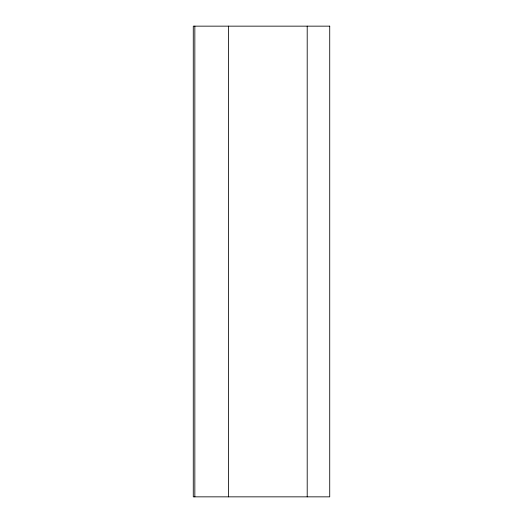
<?xml version="1.0" encoding="UTF-8"?>
<svg xmlns="http://www.w3.org/2000/svg" width="523" height="523" viewBox="0 0 523 523"><rect width="100%" height="100%" fill="white"/><g stroke="black" fill="none" stroke-linecap="round" stroke-linejoin="round"><path stroke-width="0.78" d="M307.204 26.15L307.204 496.85M228.577 26.15L228.577 496.85M194.837 26.15L194.837 496.85M329.725 26.15L193.275 26.15L193.275 496.85L329.725 496.85L329.725 26.15"/></g></svg>
